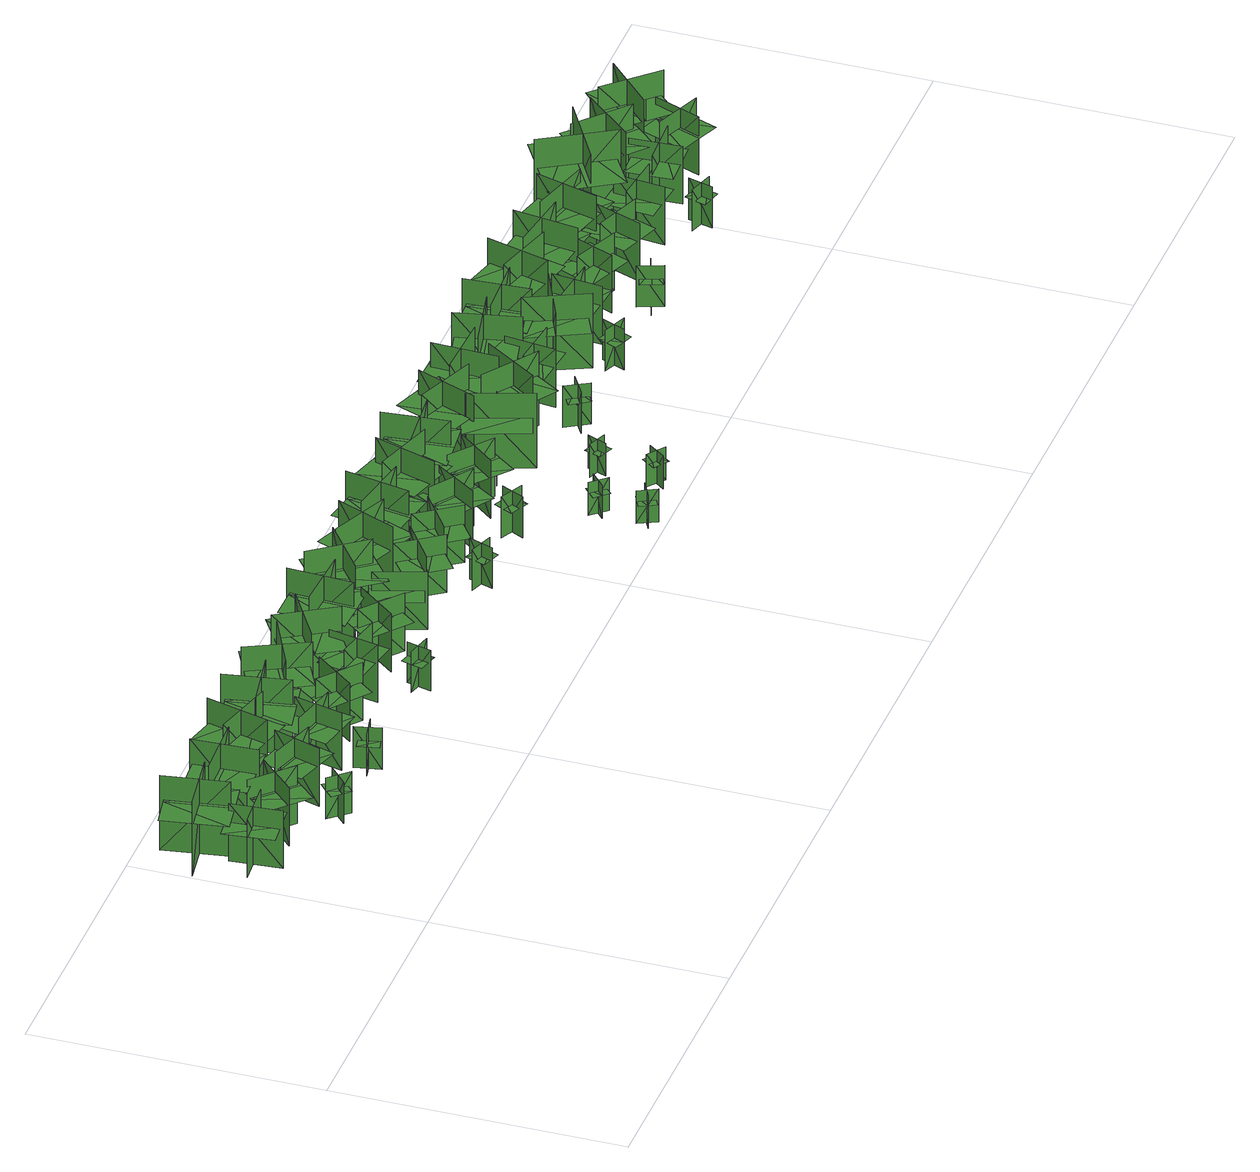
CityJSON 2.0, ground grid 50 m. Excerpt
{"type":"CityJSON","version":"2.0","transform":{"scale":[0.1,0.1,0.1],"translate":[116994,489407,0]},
"CityObjects":{
"tree1":{"type":"SolitaryVegetationObject","geometry":[{"type":"MultiSurface","lod":"1","boundaries":[[[0,1,2]],[[0,2,3]],[[4,5,6]],[[4,6,7]],[[8,9,10]],[[8,10,11]],[[8,11,12]],[[8,12,13]]]}]},
"tree2":{"type":"SolitaryVegetationObject","geometry":[{"type":"MultiSurface","lod":"1","boundaries":[[[14,15,16]],[[14,16,17]],[[18,19,20]],[[18,20,21]],[[22,23,24]],[[22,24,25]],[[22,25,26]],[[22,26,27]]]}]},
"tree3":{"type":"SolitaryVegetationObject","geometry":[{"type":"MultiSurface","lod":"1","boundaries":[[[28,29,30]],[[28,30,31]],[[32,33,34]],[[32,34,35]],[[36,37,38]],[[36,38,39]],[[36,39,40]],[[36,40,41]]]}]},
"tree4":{"type":"SolitaryVegetationObject","geometry":[{"type":"MultiSurface","lod":"1","boundaries":[[[42,43,44]],[[42,44,45]],[[46,47,48]],[[46,48,49]],[[50,51,52]],[[50,52,53]],[[50,53,54]],[[50,54,55]]]}]},
"tree5":{"type":"SolitaryVegetationObject","geometry":[{"type":"MultiSurface","lod":"1","boundaries":[[[56,57,58]],[[56,58,59]],[[60,61,62]],[[60,62,63]],[[64,65,66]],[[64,66,67]],[[64,67,68]],[[64,68,69]]]}]},
"tree6":{"type":"SolitaryVegetationObject","geometry":[{"type":"MultiSurface","lod":"1","boundaries":[[[70,71,72]],[[70,72,73]],[[74,75,76]],[[74,76,77]],[[78,79,80]],[[78,80,81]],[[78,81,82]],[[78,82,83]]]}]},
"tree7":{"type":"SolitaryVegetationObject","geometry":[{"type":"MultiSurface","lod":"1","boundaries":[[[84,85,86]],[[84,86,87]],[[88,89,90]],[[88,90,91]],[[92,93,94]],[[92,94,95]],[[92,95,96]],[[92,96,97]]]}]},
"tree8":{"type":"SolitaryVegetationObject","geometry":[{"type":"MultiSurface","lod":"1","boundaries":[[[98,99,100]],[[98,100,101]],[[102,103,104]],[[102,104,105]],[[106,107,108]],[[106,108,109]],[[106,109,110]],[[106,110,111]]]}]},
"tree9":{"type":"SolitaryVegetationObject","geometry":[{"type":"MultiSurface","lod":"1","boundaries":[[[112,113,114]],[[112,114,115]],[[116,117,118]],[[116,118,119]],[[120,121,122]],[[120,122,123]],[[120,123,124]],[[120,124,125]]]}]},
"tree10":{"type":"SolitaryVegetationObject","geometry":[{"type":"MultiSurface","lod":"1","boundaries":[[[126,127,128]],[[126,128,129]],[[130,131,132]],[[130,132,133]],[[134,135,136]],[[134,136,137]],[[134,137,138]],[[134,138,139]]]}]},
"tree11":{"type":"SolitaryVegetationObject","geometry":[{"type":"MultiSurface","lod":"1","boundaries":[[[140,141,142]],[[140,142,143]],[[144,145,146]],[[144,146,147]],[[148,149,150]],[[148,150,151]],[[148,151,152]],[[148,152,153]]]}]},
"tree12":{"type":"SolitaryVegetationObject","geometry":[{"type":"MultiSurface","lod":"1","boundaries":[[[154,155,156]],[[154,156,157]],[[158,159,160]],[[158,160,161]],[[162,163,164]],[[162,164,165]],[[162,165,166]],[[162,166,167]]]}]},
"tree13":{"type":"SolitaryVegetationObject","geometry":[{"type":"MultiSurface","lod":"1","boundaries":[[[168,169,170]],[[168,170,171]],[[172,173,174]],[[172,174,175]],[[176,177,178]],[[176,178,179]],[[176,179,180]],[[176,180,181]]]}]},
"tree14":{"type":"SolitaryVegetationObject","geometry":[{"type":"MultiSurface","lod":"1","boundaries":[[[182,183,184]],[[182,184,185]],[[186,187,188]],[[186,188,189]],[[190,191,192]],[[190,192,193]],[[190,193,194]],[[190,194,195]]]}]},
"tree15":{"type":"SolitaryVegetationObject","geometry":[{"type":"MultiSurface","lod":"1","boundaries":[[[196,197,198]],[[196,198,199]],[[200,201,202]],[[200,202,203]],[[204,205,206]],[[204,206,207]],[[204,207,208]],[[204,208,209]]]}]},
"tree16":{"type":"SolitaryVegetationObject","geometry":[{"type":"MultiSurface","lod":"1","boundaries":[[[210,211,212]],[[210,212,213]],[[214,215,216]],[[214,216,217]],[[218,219,220]],[[218,220,221]],[[218,221,222]],[[218,222,223]]]}]},
"tree17":{"type":"SolitaryVegetationObject","geometry":[{"type":"MultiSurface","lod":"1","boundaries":[[[224,225,226]],[[224,226,227]],[[228,229,230]],[[228,230,231]],[[232,233,234]],[[232,234,235]],[[232,235,236]],[[232,236,237]]]}]},
"tree18":{"type":"SolitaryVegetationObject","geometry":[{"type":"MultiSurface","lod":"1","boundaries":[[[238,239,240]],[[238,240,241]],[[242,243,244]],[[242,244,245]],[[246,247,248]],[[246,248,249]],[[246,249,250]],[[246,250,251]]]}]},
"tree19":{"type":"SolitaryVegetationObject","geometry":[{"type":"MultiSurface","lod":"1","boundaries":[[[252,253,254]],[[252,254,255]],[[256,257,258]],[[256,258,259]],[[260,261,262]],[[260,262,263]],[[260,263,264]],[[260,264,265]]]}]},
"tree20":{"type":"SolitaryVegetationObject","geometry":[{"type":"MultiSurface","lod":"1","boundaries":[[[266,267,268]],[[266,268,269]],[[270,271,272]],[[270,272,273]],[[274,275,276]],[[274,276,277]],[[274,277,278]],[[274,278,279]]]}]},
"tree21":{"type":"SolitaryVegetationObject","geometry":[{"type":"MultiSurface","lod":"1","boundaries":[[[280,281,282]],[[280,282,283]],[[284,285,286]],[[284,286,287]],[[288,289,290]],[[288,290,291]],[[288,291,292]],[[288,292,293]]]}]},
"tree22":{"type":"SolitaryVegetationObject","geometry":[{"type":"MultiSurface","lod":"1","boundaries":[[[294,295,296]],[[294,296,297]],[[298,299,300]],[[298,300,301]],[[302,303,304]],[[302,304,305]],[[302,305,306]],[[302,306,307]]]}]},
"tree23":{"type":"SolitaryVegetationObject","geometry":[{"type":"MultiSurface","lod":"1","boundaries":[[[308,309,310]],[[308,310,311]],[[312,313,314]],[[312,314,315]],[[316,317,318]],[[316,318,319]],[[316,319,320]],[[316,320,321]]]}]},
"tree24":{"type":"SolitaryVegetationObject","geometry":[{"type":"MultiSurface","lod":"1","boundaries":[[[322,323,324]],[[322,324,325]],[[326,327,328]],[[326,328,329]],[[330,331,332]],[[330,332,333]],[[330,333,334]],[[330,334,335]]]}]},
"tree25":{"type":"SolitaryVegetationObject","geometry":[{"type":"MultiSurface","lod":"1","boundaries":[[[336,337,338]],[[336,338,339]],[[340,341,342]],[[340,342,343]],[[344,345,346]],[[344,346,347]],[[344,347,348]],[[344,348,349]]]}]},
"tree26":{"type":"SolitaryVegetationObject","geometry":[{"type":"MultiSurface","lod":"1","boundaries":[[[350,351,352]],[[350,352,353]],[[354,355,356]],[[354,356,357]],[[358,359,360]],[[358,360,361]],[[358,361,362]],[[358,362,363]]]}]},
"tree27":{"type":"SolitaryVegetationObject","geometry":[{"type":"MultiSurface","lod":"1","boundaries":[[[364,365,366]],[[364,366,367]],[[368,369,370]],[[368,370,371]],[[372,373,374]],[[372,374,375]],[[372,375,376]],[[372,376,377]]]}]},
"tree28":{"type":"SolitaryVegetationObject","geometry":[{"type":"MultiSurface","lod":"1","boundaries":[[[378,379,380]],[[378,380,381]],[[382,383,384]],[[382,384,385]],[[386,387,388]],[[386,388,389]],[[386,389,390]],[[386,390,391]]]}]},
"tree29":{"type":"SolitaryVegetationObject","geometry":[{"type":"MultiSurface","lod":"1","boundaries":[[[392,393,394]],[[392,394,395]],[[396,397,398]],[[396,398,399]],[[400,401,402]],[[400,402,403]],[[400,403,404]],[[400,404,405]]]}]},
"tree30":{"type":"SolitaryVegetationObject","geometry":[{"type":"MultiSurface","lod":"1","boundaries":[[[406,407,408]],[[406,408,409]],[[410,411,412]],[[410,412,413]],[[414,415,416]],[[414,416,417]],[[414,417,418]],[[414,418,419]]]}]},
"tree31":{"type":"SolitaryVegetationObject","geometry":[{"type":"MultiSurface","lod":"1","boundaries":[[[420,421,422]],[[420,422,423]],[[424,425,426]],[[424,426,427]],[[428,429,430]],[[428,430,431]],[[428,431,432]],[[428,432,433]]]}]},
"tree32":{"type":"SolitaryVegetationObject","geometry":[{"type":"MultiSurface","lod":"1","boundaries":[[[434,435,436]],[[434,436,437]],[[438,439,440]],[[438,440,441]],[[442,443,444]],[[442,444,445]],[[442,445,446]],[[442,446,447]]]}]},
"tree33":{"type":"SolitaryVegetationObject","geometry":[{"type":"MultiSurface","lod":"1","boundaries":[[[448,449,450]],[[448,450,451]],[[452,453,454]],[[452,454,455]],[[456,457,458]],[[456,458,459]],[[456,459,460]],[[456,460,461]]]}]},
"tree34":{"type":"SolitaryVegetationObject","geometry":[{"type":"MultiSurface","lod":"1","boundaries":[[[462,463,464]],[[462,464,465]],[[466,467,468]],[[466,468,469]],[[470,471,472]],[[470,472,473]],[[470,473,474]],[[470,474,475]]]}]},
"tree35":{"type":"SolitaryVegetationObject","geometry":[{"type":"MultiSurface","lod":"1","boundaries":[[[476,477,478]],[[476,478,479]],[[480,481,482]],[[480,482,483]],[[484,485,486]],[[484,486,487]],[[484,487,488]],[[484,488,489]]]}]},
"tree36":{"type":"SolitaryVegetationObject","geometry":[{"type":"MultiSurface","lod":"1","boundaries":[[[490,491,492]],[[490,492,493]],[[494,495,496]],[[494,496,497]],[[498,499,500]],[[498,500,501]],[[498,501,502]],[[498,502,503]]]}]},
"tree37":{"type":"SolitaryVegetationObject","geometry":[{"type":"MultiSurface","lod":"1","boundaries":[[[504,505,506]],[[504,506,507]],[[508,509,510]],[[508,510,511]],[[512,513,514]],[[512,514,515]],[[512,515,516]],[[512,516,517]]]}]},
"tree38":{"type":"SolitaryVegetationObject","geometry":[{"type":"MultiSurface","lod":"1","boundaries":[[[518,519,520]],[[518,520,521]],[[522,523,524]],[[522,524,525]],[[526,527,528]],[[526,528,529]],[[526,529,530]],[[526,530,531]]]}]},
"tree39":{"type":"SolitaryVegetationObject","geometry":[{"type":"MultiSurface","lod":"1","boundaries":[[[532,533,534]],[[532,534,535]],[[536,537,538]],[[536,538,539]],[[540,541,542]],[[540,542,543]],[[540,543,544]],[[540,544,545]]]}]},
"tree40":{"type":"SolitaryVegetationObject","geometry":[{"type":"MultiSurface","lod":"1","boundaries":[[[546,547,548]],[[546,548,549]],[[550,551,552]],[[550,552,553]],[[554,555,556]],[[554,556,557]],[[554,557,558]],[[554,558,559]]]}]},
"tree41":{"type":"SolitaryVegetationObject","geometry":[{"type":"MultiSurface","lod":"1","boundaries":[[[560,561,562]],[[560,562,563]],[[564,565,566]],[[564,566,567]],[[568,569,570]],[[568,570,571]],[[568,571,572]],[[568,572,573]]]}]},
"tree42":{"type":"SolitaryVegetationObject","geometry":[{"type":"MultiSurface","lod":"1","boundaries":[[[574,575,576]],[[574,576,577]],[[578,579,580]],[[578,580,581]],[[582,583,584]],[[582,584,585]],[[582,585,586]],[[582,586,587]]]}]},
"tree43":{"type":"SolitaryVegetationObject","geometry":[{"type":"MultiSurface","lod":"1","boundaries":[[[588,589,590]],[[588,590,591]],[[592,593,594]],[[592,594,595]],[[596,597,598]],[[596,598,599]],[[596,599,600]],[[596,600,601]]]}]},
"tree44":{"type":"SolitaryVegetationObject","geometry":[{"type":"MultiSurface","lod":"1","boundaries":[[[602,603,604]],[[602,604,605]],[[606,607,608]],[[606,608,609]],[[610,611,612]],[[610,612,613]],[[610,613,614]],[[610,614,615]]]}]},
"tree45":{"type":"SolitaryVegetationObject","geometry":[{"type":"MultiSurface","lod":"1","boundaries":[[[616,617,618]],[[616,618,619]],[[620,621,622]],[[620,622,623]],[[624,625,626]],[[624,626,627]],[[624,627,628]],[[624,628,629]]]}]},
"tree46":{"type":"SolitaryVegetationObject","geometry":[{"type":"MultiSurface","lod":"1","boundaries":[[[630,631,632]],[[630,632,633]],[[634,635,636]],[[634,636,637]],[[638,639,640]],[[638,640,641]],[[638,641,642]],[[638,642,643]]]}]},
"tree47":{"type":"SolitaryVegetationObject","geometry":[{"type":"MultiSurface","lod":"1","boundaries":[[[644,645,646]],[[644,646,647]],[[648,649,650]],[[648,650,651]],[[652,653,654]],[[652,654,655]],[[652,655,656]],[[652,656,657]]]}]},
"tree48":{"type":"SolitaryVegetationObject","geometry":[{"type":"MultiSurface","lod":"1","boundaries":[[[658,659,660]],[[658,660,661]],[[662,663,664]],[[662,664,665]],[[666,667,668]],[[666,668,669]],[[666,669,670]],[[666,670,671]]]}]},
"tree49":{"type":"SolitaryVegetationObject","geometry":[{"type":"MultiSurface","lod":"1","boundaries":[[[672,673,674]],[[672,674,675]],[[676,677,678]],[[676,678,679]],[[680,681,682]],[[680,682,683]],[[680,683,684]],[[680,684,685]]]}]},
"tree50":{"type":"SolitaryVegetationObject","geometry":[{"type":"MultiSurface","lod":"1","boundaries":[[[686,687,688]],[[686,688,689]],[[690,691,692]],[[690,692,693]],[[694,695,696]],[[694,696,697]],[[694,697,698]],[[694,698,699]]]}]},
"tree51":{"type":"SolitaryVegetationObject","geometry":[{"type":"MultiSurface","lod":"1","boundaries":[[[700,701,702]],[[700,702,703]],[[704,705,706]],[[704,706,707]],[[708,709,710]],[[708,710,711]],[[708,711,712]],[[708,712,713]]]}]},
"tree52":{"type":"SolitaryVegetationObject","geometry":[{"type":"MultiSurface","lod":"1","boundaries":[[[714,715,716]],[[714,716,717]],[[718,719,720]],[[718,720,721]],[[722,723,724]],[[722,724,725]],[[722,725,726]],[[722,726,727]]]}]},
"tree53":{"type":"SolitaryVegetationObject","geometry":[{"type":"MultiSurface","lod":"1","boundaries":[[[728,729,730]],[[728,730,731]],[[732,733,734]],[[732,734,735]],[[736,737,738]],[[736,738,739]],[[736,739,740]],[[736,740,741]]]}]},
"tree54":{"type":"SolitaryVegetationObject","geometry":[{"type":"MultiSurface","lod":"1","boundaries":[[[742,743,744]],[[742,744,745]],[[746,747,748]],[[746,748,749]],[[750,751,752]],[[750,752,753]],[[750,753,754]],[[750,754,755]]]}]},
"tree55":{"type":"SolitaryVegetationObject","geometry":[{"type":"MultiSurface","lod":"1","boundaries":[[[756,757,758]],[[756,758,759]],[[760,761,762]],[[760,762,763]],[[764,765,766]],[[764,766,767]],[[764,767,768]],[[764,768,769]]]}]},
"tree56":{"type":"SolitaryVegetationObject","geometry":[{"type":"MultiSurface","lod":"1","boundaries":[[[770,771,772]],[[770,772,773]],[[774,775,776]],[[774,776,777]],[[778,779,780]],[[778,780,781]],[[778,781,782]],[[778,782,783]]]}]},
"tree57":{"type":"SolitaryVegetationObject","geometry":[{"type":"MultiSurface","lod":"1","boundaries":[[[784,785,786]],[[784,786,787]],[[788,789,790]],[[788,790,791]],[[792,793,794]],[[792,794,795]],[[792,795,796]],[[792,796,797]]]}]}
},
"vertices":[
[70,263,10],[63,351,10],[63,351,119],[70,263,119],[116,316,10],[28,309,10],[28,309,119],[116,316,119],[76,269,84],[117,273,84],[108,361,84],[67,357,84],[27,352,84],[36,265,84],
[58,464,10],[76,352,10],[76,352,151],[58,464,151],[5,392,10],[117,409,10],[117,409,151],[5,392,151],[52,456,106],[0,447,106],[19,336,106],[71,344,106],[122,353,106],[103,465,106],
[135,345,9],[198,283,9],[198,283,119],[135,345,119],[135,275,9],[197,338,9],[197,338,119],[135,275,119],[135,337,83],[107,308,83],[170,247,83],[198,276,83],[226,305,83],[163,366,83],
[107,399,11],[221,404,11],[221,404,152],[107,399,152],[174,338,11],[169,451,11],[169,451,152],[174,338,152],[115,391,106],[118,339,106],[231,346,106],[228,398,106],[225,450,106],[112,443,106],
[246,241,15],[213,211,15],[213,211,93],[246,241,93],[216,242,15],[216,242,93],[246,209,93],[246,209,15],[217,241,68],[203,228,68],[228,202,68],[242,214,68],[256,227,68],[231,254,68],
[221,327,10],[305,300,10],[305,300,120],[221,327,120],[253,265,10],[280,348,10],[280,348,120],[253,265,120],[225,320,85],[213,281,85],[297,255,85],[309,294,85],[321,332,85],[237,358,85],
[333,385,11],[223,414,11],[223,414,152],[333,385,152],[287,462,11],[259,353,11],[259,353,152],[287,462,152],[328,394,106],[340,445,106],[230,472,106],[218,421,106],[206,370,106],[316,343,106],
[354,220,13],[399,229,13],[399,229,91],[354,220,91],[380,203,13],[380,203,91],[370,248,91],[370,248,13],[379,205,66],[398,209,66],[390,244,66],[372,240,66],[353,237,66],[361,201,66],
[323,322,11],[409,302,11],[409,302,120],[323,322,120],[360,263,11],[380,348,11],[380,348,120],[360,263,120],[327,315,85],[318,275,85],[404,257,85],[413,296,85],[422,336,85],[336,355,85],
[358,463,11],[378,351,11],[378,351,152],[358,463,152],[306,389,11],[418,409,11],[418,409,152],[306,389,152],[351,454,106],[300,445,106],[321,333,106],[373,343,106],[424,353,106],[403,464,106],
[505,277,10],[437,332,10],[437,332,120],[505,277,120],[498,347,10],[442,278,10],[442,278,120],[498,347,120],[505,285,84],[530,318,84],[460,372,84],[435,339,84],[410,307,84],[480,253,84],
[526,427,11],[424,378,11],[424,378,152],[526,427,152],[441,457,11],[490,355,11],[490,355,152],[441,457,152],[516,431,106],[492,478,106],[391,427,106],[415,380,106],[439,334,106],[540,385,106],
[616,299,10],[530,316,10],[530,316,119],[616,299,119],[578,357,10],[560,271,10],[560,271,119],[578,357,119],[612,306,84],[620,346,84],[533,362,84],[526,322,84],[518,282,84],[605,266,84],
[626,244,12],[615,201,12],[615,201,89],[626,244,89],[601,229,12],[601,229,89],[644,218,89],[644,218,12],[602,228,64],[597,210,64],[633,201,64],[637,220,64],[642,238,64],[607,247,64],
[513,365,10],[610,424,10],[610,424,151],[513,365,151],[600,344,10],[542,441,10],[542,441,151],[600,344,151],[523,362,106],[551,318,106],[647,378,106],[619,423,106],[591,467,106],[495,406,106],
[707,275,13],[640,331,13],[640,331,123],[707,275,123],[701,345,13],[645,277,13],[645,277,123],[701,345,123],[707,283,88],[733,315,88],[664,370,88],[639,338,88],[613,307,88],[682,251,88],
[674,460,11],[669,347,11],[669,347,152],[674,460,152],[608,400,11],[721,395,11],[721,395,152],[608,400,152],[666,454,107],[614,455,107],[610,342,107],[663,340,107],[715,339,107],[718,452,107],
[779,261,11],[751,345,11],[751,345,120],[779,261,120],[810,324,11],[727,296,11],[727,296,120],[810,324,120],[784,268,85],[822,282,85],[792,365,85],[754,351,85],[715,337,85],[745,255,85],
[726,448,12],[793,357,12],[793,357,153],[726,448,153],[713,359,12],[804,427,12],[804,427,153],[713,359,153],[724,438,108],[682,406,108],[751,316,108],[793,348,108],[834,380,108],[765,470,108],
[819,277,11],[891,328,11],[891,328,121],[819,277,121],[888,266,11],[837,338,11],[837,338,121],[888,266,121],[827,276,85],[851,243,85],[922,295,85],[898,328,85],[874,360,85],[803,308,85],
[801,421,12],[906,377,12],[906,377,153],[801,421,153],[835,338,12],[879,442,12],[879,442,153],[835,338,153],[805,411,107],[785,362,107],[890,320,107],[910,369,107],[929,417,107],[824,459,107],
[918,201,13],[933,243,13],[933,243,90],[918,201,90],[945,214,13],[945,214,90],[903,229,90],[903,229,13],[944,214,65],[950,232,65],[916,244,65],[910,226,65],[903,209,65],[937,197,65],
[908,278,11],[980,329,11],[980,329,120],[908,278,120],[977,266,11],[926,338,11],[926,338,120],[977,266,120],[916,276,85],[940,243,85],[1011,295,85],[987,328,85],[963,361,85],[892,309,85],
[961,458,12],[940,347,12],[940,347,153],[961,458,153],[886,407,12],[998,387,12],[998,387,153],[886,407,153],[952,453,107],[900,462,107],[881,350,107],[933,341,107],[984,332,107],[1003,444,107],
[1004,335,12],[1077,285,12],[1077,285,121],[1004,335,121],[1017,266,12],[1067,339,12],[1067,339,121],[1017,266,121],[1005,326,86],[983,292,86],[1057,244,86],[1079,278,86],[1101,312,86],[1027,361,86],
[1096,212,15],[1055,232,15],[1055,232,92],[1096,212,92],[1086,240,15],[1086,240,92],[1066,200,92],[1066,200,15],[1085,239,67],[1068,247,67],[1052,214,67],[1069,206,67],[1086,198,67],[1102,230,67],
[1030,335,12],[1064,443,12],[1064,443,154],[1030,335,154],[1110,377,12],[1002,411,12],[1002,411,154],[1110,377,154],[1040,340,108],[1090,325,108],[1122,433,108],[1072,448,108],[1022,463,108],[990,354,108],
[1165,45,12],[1181,13,12],[1181,13,74],[1165,45,74],[1158,23,12],[1158,23,74],[1190,39,74],[1190,39,12],[1159,23,54],[1166,10,54],[1192,23,54],[1185,36,54],[1178,50,54],[1152,37,54],
[1163,124,12],[1187,97,12],[1187,97,74],[1163,124,74],[1162,100,12],[1162,100,74],[1188,124,74],[1188,124,12],[1163,101,54],[1173,90,54],[1194,109,54],[1184,120,54],[1174,132,54],[1152,112,54],
[1102,337,10],[1170,281,10],[1170,281,120],[1102,337,120],[1109,267,10],[1165,335,10],[1165,335,120],[1109,267,120],[1102,328,84],[1077,297,84],[1146,242,84],[1171,273,84],[1197,305,84],[1128,360,84],
[1135,459,13],[1146,346,13],[1146,346,154],[1135,459,154],[1078,389,13],[1190,400,13],[1190,400,154],[1078,389,154],[1128,451,109],[1076,445,109],[1088,333,109],[1140,338,109],[1192,344,109],[1180,457,109],
[1295,40,13],[1266,62,13],[1266,62,75],[1295,40,75],[1292,64,13],[1292,64,75],[1270,35,75],[1270,35,13],[1291,63,55],[1279,72,55],[1261,48,55],[1274,40,55],[1286,31,55],[1303,54,55],
[1275,132,13],[1288,166,13],[1288,166,75],[1275,132,75],[1297,142,13],[1297,142,75],[1264,155,75],[1264,155,13],[1296,143,55],[1301,157,55],[1274,167,55],[1269,153,55],[1264,139,55],[1291,128,55],
[1268,244,9],[1232,351,9],[1232,351,150],[1268,244,150],[1308,325,9],[1200,288,9],[1200,288,150],[1308,325,150],[1273,253,104],[1322,271,104],[1284,377,104],[1235,360,104],[1186,342,104],[1224,236,104],
[1226,335,12],[1268,440,12],[1268,440,153],[1226,335,153],[1309,371,12],[1203,413,12],[1203,413,153],[1309,371,153],[1236,339,107],[1285,320,107],[1325,426,107],[1276,445,107],[1227,463,107],[1187,357,107],
[1379,361,8],[1315,267,8],[1315,267,149],[1379,361,149],[1291,344,8],[1384,280,8],[1384,280,149],[1291,344,149],[1369,359,104],[1325,388,104],[1263,294,104],[1306,265,104],[1350,236,104],[1412,330,104],
[1407,201,13],[1384,240,13],[1384,240,91],[1407,201,91],[1415,231,13],[1415,231,91],[1376,207,91],[1376,207,13],[1413,230,66],[1403,246,66],[1372,227,66],[1382,211,66],[1392,195,66],[1423,214,66],
[1345,333,11],[1349,447,11],[1349,447,152],[1345,333,152],[1411,395,11],[1298,399,11],[1298,399,152],[1411,395,152],[1354,340,106],[1406,339,106],[1408,453,106],[1355,453,106],[1303,454,106],[1301,341,106],
[1493,303,9],[1405,313,9],[1405,313,119],[1493,303,119],[1449,358,9],[1439,270,9],[1439,270,119],[1449,358,119],[1488,310,84],[1491,350,84],[1404,358,84],[1400,318,84],[1396,277,84],[1484,269,84],
[1386,381,12],[1497,404,12],[1497,404,153],[1386,381,153],[1461,332,12],[1438,442,12],[1438,442,153],[1461,332,153],[1394,375,107],[1406,324,107],[1516,348,107],[1505,399,107],[1493,450,107],[1383,426,107],
[1550,225,17],[1592,208,17],[1592,208,94],[1550,225,94],[1562,198,17],[1562,198,94],[1579,239,94],[1579,239,17],[1562,199,69],[1580,192,69],[1594,226,69],[1576,233,69],[1559,240,69],[1545,206,69],
[1562,250,10],[1515,353,10],[1515,353,151],[1562,250,151],[1593,334,10],[1490,287,10],[1490,287,151],[1593,334,151],[1566,260,105],[1613,282,105],[1564,384,105],[1517,362,105],[1470,339,105],[1519,237,105],
[1534,457,12],[1540,344,12],[1540,344,153],[1534,457,153],[1474,390,12],[1587,396,12],[1587,396,153],[1474,390,153],[1526,449,107],[1474,446,107],[1482,333,107],[1534,337,107],[1586,340,107],[1578,453,107],
[1586,311,9],[1674,301,9],[1674,301,119],[1586,311,119],[1630,257,9],[1640,344,9],[1640,344,119],[1630,257,119],[1591,304,83],[1587,264,83],[1675,256,83],[1678,296,83],[1682,337,83],[1595,345,83],
[1699,377,12],[1590,407,12],[1590,407,153],[1699,377,153],[1655,455,12],[1625,346,12],[1625,346,153],[1655,455,153],[1695,386,107],[1708,437,107],[1598,465,107],[1585,415,107],[1572,364,107],[1682,336,107],
[1756,196,14],[1740,238,14],[1740,238,92],[1756,196,92],[1768,223,14],[1768,223,92],[1726,208,92],[1726,208,14],[1767,222,67],[1760,240,67],[1726,228,67],[1733,210,67],[1739,192,67],[1773,205,67],
[1776,286,12],[1695,320,12],[1695,320,121],[1776,286,121],[1749,351,12],[1715,270,12],[1715,270,121],[1749,351,121],[1773,294,86],[1788,331,86],[1707,364,86],[1691,327,86],[1676,289,86],[1758,256,86],
[1675,403,10],[1787,387,10],[1787,387,151],[1675,403,151],[1729,331,10],[1745,443,10],[1745,443,151],[1729,331,151],[1681,394,105],[1674,343,105],[1786,328,105],[1793,380,105],[1800,431,105],[1688,446,105],
[1813,256,12],[1844,338,12],[1844,338,122],[1813,256,122],[1876,285,12],[1794,315,12],[1794,315,122],[1876,285,122],[1820,259,86],[1859,245,86],[1888,328,86],[1850,342,86],[1811,355,86],[1782,272,86],
[1777,409,12],[1886,379,12],[1886,379,153],[1777,409,153],[1821,331,12],[1851,440,12],[1851,440,153],[1821,331,153],[1781,399,108],[1768,349,108],[1878,320,108],[1891,371,108],[1904,422,108],[1795,450,108],
[1927,253,9],[1936,341,9],[1936,341,119],[1927,253,119],[1981,297,9],[1894,306,9],[1894,306,119],[1981,297,119],[1934,258,84],[1974,254,84],[1982,342,84],[1941,346,84],[1901,349,84],[1893,261,84],
[2005,432,11],[1886,362,11],[1886,362,183],[2005,432,183],[1899,460,11],[1969,340,11],[1969,340,183],[1899,460,183],[1993,436,128],[1959,491,128],[1841,418,128],[1875,364,128],[1908,309,128],[2026,382,128],
[1992,196,12],[2004,239,12],[2004,239,90],[1992,196,90],[2018,210,12],[2018,210,90],[1974,223,90],[1974,223,12],[2016,211,65],[2021,229,65],[1987,239,65],[1981,221,65],[1976,202,65],[2011,193,65],
[2090,303,11],[2002,299,11],[2002,299,120],[2090,303,120],[2039,350,11],[2043,262,11],[2043,262,120],[2039,350,120],[2085,309,85],[2082,349,85],[1995,344,85],[1997,303,85],[1999,263,85],[2087,268,85],
[1998,433,14],[2082,357,14],[2082,357,155],[1998,433,155],[2002,343,14],[2078,427,14],[2078,427,155],[2002,343,155],[1998,423,109],[1963,383,109],[2048,309,109],[2083,348,109],[2117,387,109],[2032,462,109],
[2161,346,11],[2128,264,11],[2128,264,121],[2161,346,121],[2096,318,11],[2178,285,11],[2178,285,121],[2096,318,121],[2153,343,85],[2115,357,85],[2084,275,85],[2122,261,85],[2160,246,85],[2191,328,85],
[2101,346,12],[2183,424,12],[2183,424,153],[2101,346,153],[2191,343,12],[2113,426,12],[2113,426,153],[2191,343,153],[2111,345,107],[2148,308,107],[2229,386,107],[2193,424,107],[2156,461,107],[2075,383,107]
]}
